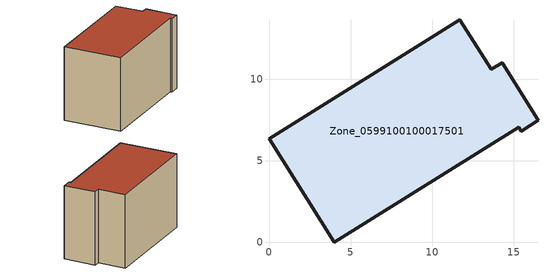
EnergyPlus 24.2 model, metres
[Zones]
Zone_0599100100017501
 floor ground (C_G): 14.28,11.01 16.48,7.47 15.46,6.81 15.3,7.07 4,0 0,6.35 11.69,13.65 13.62,10.6 z0
 wall outside (C_F): 11.69,13.65 0,6.35 4,0 15.3,7.07 15.46,6.81 16.48,7.47 14.28,11.01 13.62,10.6 11.69,13.65 z0:9.55
 roof outside (C_R): 14.28,11.01 13.62,10.6 11.69,13.65 0,6.35 4,0 15.3,7.07 15.46,6.81 16.48,7.47 z9.55
[BUILDING]
Pand.0599100100017501: North Axis=0; Terrain=City; Loads Convergence Tolerance Value=0.04; Temperature Convergence Tolerance Value=0.4; Solar Distribution=FullExterior; Maximum Number of Warmup Days=25; Minimum Number of Warmup Days=1
[Site:Location]
Rotterdam.The.Hague.AP_ZH_NLD Design_Conditions: Latitude=51.96; Longitude=4.45; Time Zone=1; Elevation=-4.5
[SITE:GROUNDTEMPERATURE:BUILDINGSURFACE]
18, 18, 18, 18, 18, 18, 18, 18, 18, 18, 18, 18
[MATERIAL] Thermal Absorptance=0.9; Solar Absorptance=0.7; Visible Absorptance=0.7
Name | Roughness | Thickness | Conductivity | Density | Specific Heat
G.TI.2015-2018 | MediumSmooth | 0.15 | 0.0428571 | 540 | 1210
F.TI.2015-2018 | Rough | 0.3 | 0.0666667 | 1920 | 840
R.TI.2015-2018 | MediumRough | 0.2 | 0.0333333 | 1500 | 1000
[CONSTRUCTION]
C_G: G.TI.2015-2018
C_F: F.TI.2015-2018
C_R: R.TI.2015-2018
[ZONE]
Zone_0599100100017501: Type=1; Multiplier=1; Ceiling Height=Autocalculate; Volume=Autocalculate; Floor Area=autocalculate; Part of Total Floor Area=Yes
[ZONEINFILTRATION:DESIGNFLOWRATE]
Infil_Zone_0599100100017501: Zone or ZoneList or Space or SpaceList=Zone_0599100100017501; Schedule=AlwaysOn; Design Flow Rate Calculation Method=Flow/Area; Flow Rate per Floor Area=0.0015; Constant Term Coefficient=1; Temperature Term Coefficient=0; Velocity Term Coefficient=0; Velocity Squared Term Coefficient=0
[HVACTEMPLATE:ZONE:IDEALLOADSAIRSYSTEM]
Zone_0599100100017501: Maximum Heating Supply Air Temperature=50; Minimum Cooling Supply Air Temperature=13; Maximum Heating Supply Air Humidity Ratio=0.0156; Minimum Cooling Supply Air Humidity Ratio=0.0077; Heating Limit=NoLimit; Cooling Limit=NoLimit; Dehumidification Control Type=ConstantSensibleHeatRatio; Cooling Sensible Heat Ratio=0.7; Dehumidification Setpoint=60; Humidification Control Type=None; Humidification Setpoint=30; Outdoor Air Method=None; Outdoor Air Flow Rate per Person=0.00944; Outdoor Air Flow Rate per Zone Floor Area=0; Outdoor Air Flow Rate per Zone=0; Demand Controlled Ventilation Type=None; Outdoor Air Economizer Type=NoEconomizer; Heat Recovery Type=None; Sensible Heat Recovery Effectiveness=0.7; Latent Heat Recovery Effectiveness=0.65
[ZONECONTROL:THERMOSTAT]
ThermostatControl_Zone_0599100100017501: Zone or ZoneList=Zone_0599100100017501; Control Type Schedule=DualSetpointControlType; Control 1=Thermostat_Zone_0599100100017501; Temperature Difference Between Cutout And Setpoint=0
[THERMOSTATSETPOINT:DUALSETPOINT]
Thermostat_Zone_0599100100017501: Heating Setpoint Temperature Schedule=HeatingSetpoint_Zone_0599100100017501; Cooling Setpoint Temperature Schedule=CoolingSetpoint_Zone_0599100100017501
[SCHEDULE:COMPACT]
HeatingSetpoint_Zone_0599100100017501: Through: 12/31, For: AllDays, Until: 24:00, 21
CoolingSetpoint_Zone_0599100100017501: Through: 12/31, For: AllDays, Until: 24:00, 24
DualSetpointControlType: Through: 12/31, For: AllDays, Until: 24:00, 4
AlwaysOn: Through: 12/31, For: AllDays, Until: 24:00, 1
